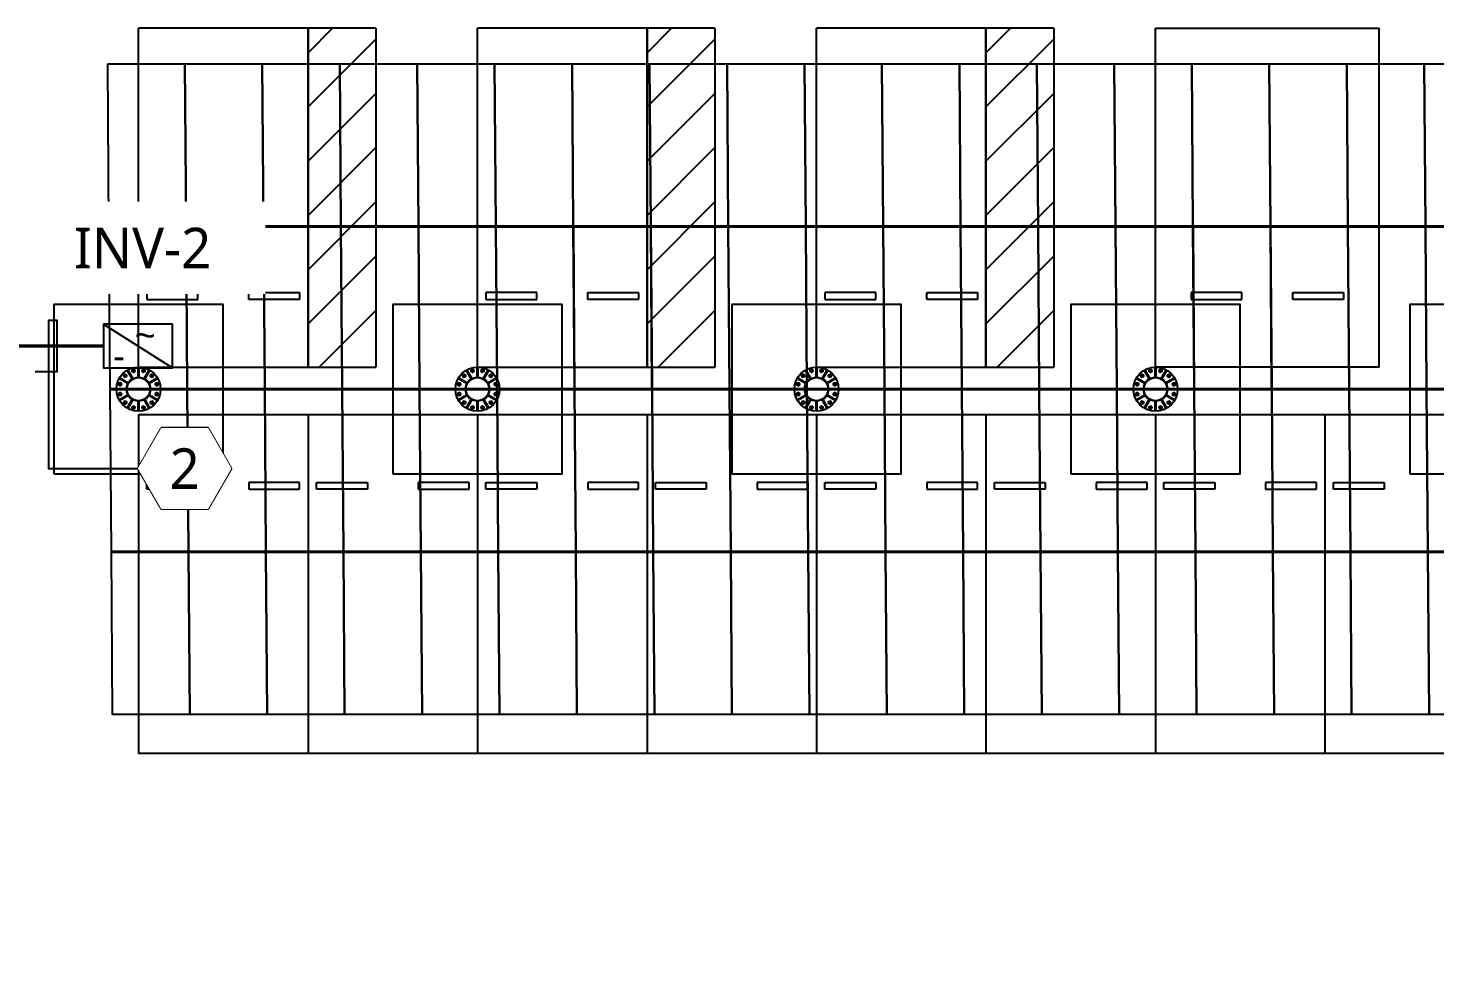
# Model space of a CAD drawing. Header units: millimetres. Extents: x 10297564 to 11610295, y -9287743 to -8409454.
# Drawn here: x 10778562 to 10799311, y -8873393 to -8859518 of the extents above; entities that cross this region are included whole.
import ezdxf
from ezdxf.enums import TextEntityAlignment as Align

# ---------------------------------------------------------------- set-up
doc = ezdxf.new("R2010")
doc.units = ezdxf.units.MM
doc.header["$LTSCALE"] = 100
doc.linetypes.add('CEN3', pattern=[14, 10, -1.5, 1, -1.5])
for name, color, linetype in [('4', 4, 'Continuous'), ('E-BACK', 8, 'Continuous'), ('E-TEXT', 7, 'Continuous'), ('E-TEXT-BOX', 7, 'Continuous'), ('module', 5, 'Continuous'), ('Sym', 2, 'Continuous'), ('TEXTLINE', 1, 'Continuous')]:
    doc.layers.add(name, color=color, linetype=linetype)
doc.layers.add('e-line', color=3, linetype='Continuous', lineweight=35)
doc.styles.add('MG', font='malgun.ttf')
doc.styles.add('새굴림', font='NGULIM.TTF')

# ---------------------------------------------------------------- blocks, each defined once
blk = doc.blocks.new('ANCHOR_BOLT-PLAN-M24')
at = {"layer": 'E-BACK'}
for p, q in [((-26, 0), (26, 0)), ((-20, -4), (-18, 3)), ((0, 21), (-18, 10)), ((-18, 10), (-18, -10)), ((-13, 16), (-15, 12)), ((-13, 16), (-6, 17)), ((0, 26), (0, -26)), ((18, 10), (0, 21)), ((7, 20), (3, 19)), ((7, 20), (12, 14)), ((18, -10), (18, 10)), ((20, 4), (18, 7)), ((20, 4), (18, -3)), ((-20, -4), (-18, -7)), ((-18, -10), (0, -21)), ((-7, -20), (-12, -14)), ((-7, -20), (-3, -19)), ((0, -21), (18, -10)), ((13, -16), (6, -17)), ((13, -16), (15, -12))]:
    blk.add_line(p, q, dxfattribs=at)
for radius in [22, 12]:
    blk.add_circle((0, 0), radius, dxfattribs=at)
blk = doc.blocks.new('Arrow_Circle')
blk.add_circle((0, 0), 1)
blk = doc.blocks.new('INV')
at = {"layer": '4', "color": 2}
blk.add_line((-483, 0), (0, 763), dxfattribs=at)
blk.add_lwpolyline([(-483, 0), (0, 0), (0, 763), (-483, 763)], close=True, dxfattribs=at)
at = {"layer": 'E-TEXT-BOX', "color": 2, "style": '새굴림'}
for s, p in [('~', (-217, 346)), ('-', (12, 106))]:
    blk.add_text(s, height=293, rotation=90, dxfattribs=at).set_placement(p)

msp = doc.modelspace()

# ---------------------------------------------------------------- linework, layer by layer
at = {"layer": 'E-BACK', "linetype": 'ByBlock', "ltscale": 1.8}
for p, q in [((10783690.3, -8859518.1), (10780190.3, -8859518.1)), ((10780190.3, -8864518.1), (10780190.3, -8859518.1)), ((10782690.3, -8864518.1), (10782690.3, -8859518.1)), ((10788690.3, -8859518.1), (10785190.3, -8859518.1)), ((10785190.3, -8864518.1), (10785190.3, -8859518.1)), ((10787690.3, -8864518.1), (10787690.3, -8859518.1)), ((10793690.3, -8859518.1), (10790190.3, -8859518.1)), ((10790190.3, -8864518.1), (10790190.3, -8859518.1)), ((10792690.3, -8864518.1), (10792690.3, -8859518.1)), ((10795190.3, -8859518.1), (10798490.3, -8859518.1)), ((10795190.3, -8864518.1), (10795190.3, -8859518.1)), ((10798490.3, -8864518.1), (10798490.3, -8859518.1)), ((10781065.3, -8863418.1), (10780315.3, -8863418.1)), ((10780315.3, -8863418.1), (10780315.3, -8863518.1)), ((10780315.3, -8863518.1), (10781065.3, -8863518.1)), ((10781065.3, -8863518.1), (10781065.3, -8863418.1)), ((10781815.3, -8863418.1), (10782565.3, -8863418.1)), ((10781815.3, -8863518.1), (10781815.3, -8863418.1)), ((10782565.3, -8863518.1), (10781815.3, -8863518.1)), ((10782565.3, -8863418.1), (10782565.3, -8863518.1)), ((10786065.3, -8863418.1), (10785315.3, -8863418.1)), ((10785315.3, -8863418.1), (10785315.3, -8863518.1)), ((10785315.3, -8863518.1), (10786065.3, -8863518.1)), ((10786065.3, -8863518.1), (10786065.3, -8863418.1)), ((10786815.3, -8863418.1), (10787565.3, -8863418.1)), ((10786815.3, -8863518.1), (10786815.3, -8863418.1)), ((10787565.3, -8863518.1), (10786815.3, -8863518.1)), ((10787565.3, -8863418.1), (10787565.3, -8863518.1)), ((10791065.3, -8863418.1), (10790315.3, -8863418.1)), ((10790315.3, -8863418.1), (10790315.3, -8863518.1)), ((10790315.3, -8863518.1), (10791065.3, -8863518.1)), ((10791065.3, -8863518.1), (10791065.3, -8863418.1)), ((10791815.3, -8863418.1), (10792565.3, -8863418.1)), ((10791815.3, -8863518.1), (10791815.3, -8863418.1)), ((10792565.3, -8863518.1), (10791815.3, -8863518.1)), ((10792565.3, -8863418.1), (10792565.3, -8863518.1)), ((10796465.3, -8863418.1), (10795715.3, -8863418.1)), ((10795715.3, -8863418.1), (10795715.3, -8863518.1)), ((10795715.3, -8863518.1), (10796465.3, -8863518.1)), ((10796465.3, -8863518.1), (10796465.3, -8863418.1)), ((10797215.3, -8863418.1), (10797965.3, -8863418.1)), ((10797215.3, -8863518.1), (10797215.3, -8863418.1)), ((10797965.3, -8863518.1), (10797215.3, -8863518.1)), ((10797965.3, -8863418.1), (10797965.3, -8863518.1)), ((10780190.3, -8864518.1), (10783690.3, -8864518.1)), ((10785190.3, -8864518.1), (10788690.3, -8864518.1)), ((10790190.3, -8864518.1), (10793690.3, -8864518.1)), ((10798490.3, -8864518.1), (10795190.3, -8864518.1)), ((10780190.3, -8865218.1), (10782690.3, -8865218.1)), ((10780190.3, -8865218.1), (10780190.3, -8870218.1)), ((10782690.3, -8865218.1), (10785190.3, -8865218.1)), ((10782690.3, -8865218.1), (10782690.3, -8870218.1)), ((10782690.3, -8865218.1), (10782690.3, -8870218.1)), ((10785190.3, -8865218.1), (10787690.3, -8865218.1)), ((10785190.3, -8865218.1), (10785190.3, -8870218.1)), ((10785190.3, -8865218.1), (10785190.3, -8870218.1)), ((10787690.3, -8865218.1), (10790190.3, -8865218.1)), ((10787690.3, -8865218.1), (10787690.3, -8870218.1)), ((10787690.3, -8865218.1), (10787690.3, -8870218.1)), ((10790190.3, -8865218.1), (10792690.3, -8865218.1)), ((10790190.3, -8865218.1), (10790190.3, -8870218.1)), ((10790190.3, -8865218.1), (10790190.3, -8870218.1)), ((10792690.3, -8865218.1), (10795190.3, -8865218.1)), ((10792690.3, -8865218.1), (10792690.3, -8870218.1)), ((10792690.3, -8865218.1), (10792690.3, -8870218.1)), ((10795190.3, -8865218.1), (10797690.3, -8865218.1)), ((10795190.3, -8865218.1), (10795190.3, -8870218.1)), ((10795190.3, -8865218.1), (10795190.3, -8870218.1)), ((10797690.3, -8865218.1), (10797690.3, -8870218.1)), ((10797690.3, -8865218.1), (10800190.3, -8865218.1)), ((10797690.3, -8865218.1), (10797690.3, -8870218.1)), ((10780315.3, -8866318.1), (10780315.3, -8866218.1)), ((10780315.3, -8866218.1), (10781065.3, -8866218.1)), ((10781065.3, -8866218.1), (10781065.3, -8866318.1)), ((10782565.3, -8866218.1), (10781815.3, -8866218.1)), ((10781815.3, -8866218.1), (10781815.3, -8866318.1)), ((10782565.3, -8866318.1), (10782565.3, -8866218.1)), ((10782815.3, -8866318.1), (10782815.3, -8866218.1)), ((10782815.3, -8866218.1), (10783565.3, -8866218.1)), ((10783565.3, -8866218.1), (10783565.3, -8866318.1)), ((10785065.3, -8866218.1), (10784315.3, -8866218.1)), ((10784315.3, -8866218.1), (10784315.3, -8866318.1)), ((10785065.3, -8866318.1), (10785065.3, -8866218.1)), ((10785315.3, -8866318.1), (10785315.3, -8866218.1)), ((10785315.3, -8866218.1), (10786065.3, -8866218.1)), ((10786065.3, -8866218.1), (10786065.3, -8866318.1)), ((10787565.3, -8866218.1), (10786815.3, -8866218.1)), ((10786815.3, -8866218.1), (10786815.3, -8866318.1)), ((10787565.3, -8866318.1), (10787565.3, -8866218.1)), ((10787815.3, -8866318.1), (10787815.3, -8866218.1)), ((10787815.3, -8866218.1), (10788565.3, -8866218.1)), ((10788565.3, -8866218.1), (10788565.3, -8866318.1)), ((10790065.3, -8866218.1), (10789315.3, -8866218.1)), ((10789315.3, -8866218.1), (10789315.3, -8866318.1)), ((10790065.3, -8866318.1), (10790065.3, -8866218.1)), ((10790315.3, -8866318.1), (10790315.3, -8866218.1)), ((10790315.3, -8866218.1), (10791065.3, -8866218.1)), ((10791065.3, -8866218.1), (10791065.3, -8866318.1)), ((10792565.3, -8866218.1), (10791815.3, -8866218.1)), ((10791815.3, -8866218.1), (10791815.3, -8866318.1)), ((10792565.3, -8866318.1), (10792565.3, -8866218.1)), ((10792815.3, -8866318.1), (10792815.3, -8866218.1)), ((10792815.3, -8866218.1), (10793565.3, -8866218.1)), ((10793565.3, -8866218.1), (10793565.3, -8866318.1)), ((10795065.3, -8866218.1), (10794315.3, -8866218.1)), ((10794315.3, -8866218.1), (10794315.3, -8866318.1)), ((10795065.3, -8866318.1), (10795065.3, -8866218.1)), ((10795315.3, -8866318.1), (10795315.3, -8866218.1)), ((10795315.3, -8866218.1), (10796065.3, -8866218.1)), ((10796065.3, -8866218.1), (10796065.3, -8866318.1)), ((10797565.3, -8866218.1), (10796815.3, -8866218.1)), ((10796815.3, -8866218.1), (10796815.3, -8866318.1)), ((10797565.3, -8866318.1), (10797565.3, -8866218.1)), ((10797815.3, -8866318.1), (10797815.3, -8866218.1)), ((10797815.3, -8866218.1), (10798565.3, -8866218.1)), ((10798565.3, -8866218.1), (10798565.3, -8866318.1)), ((10781065.3, -8866318.1), (10780315.3, -8866318.1)), ((10781815.3, -8866318.1), (10782565.3, -8866318.1)), ((10783565.3, -8866318.1), (10782815.3, -8866318.1)), ((10784315.3, -8866318.1), (10785065.3, -8866318.1)), ((10786065.3, -8866318.1), (10785315.3, -8866318.1)), ((10786815.3, -8866318.1), (10787565.3, -8866318.1)), ((10788565.3, -8866318.1), (10787815.3, -8866318.1)), ((10789315.3, -8866318.1), (10790065.3, -8866318.1)), ((10791065.3, -8866318.1), (10790315.3, -8866318.1)), ((10791815.3, -8866318.1), (10792565.3, -8866318.1)), ((10793565.3, -8866318.1), (10792815.3, -8866318.1)), ((10794315.3, -8866318.1), (10795065.3, -8866318.1)), ((10796065.3, -8866318.1), (10795315.3, -8866318.1)), ((10796815.3, -8866318.1), (10797565.3, -8866318.1)), ((10798565.3, -8866318.1), (10797815.3, -8866318.1)), ((10782690.3, -8870218.1), (10780190.3, -8870218.1)), ((10785190.3, -8870218.1), (10782690.3, -8870218.1)), ((10787690.3, -8870218.1), (10785190.3, -8870218.1)), ((10790190.3, -8870218.1), (10787690.3, -8870218.1)), ((10792690.3, -8870218.1), (10790190.3, -8870218.1)), ((10795190.3, -8870218.1), (10792690.3, -8870218.1)), ((10797690.3, -8870218.1), (10795190.3, -8870218.1)), ((10800190.3, -8870218.1), (10797690.3, -8870218.1))]:
    msp.add_line(p, q, dxfattribs=at)
at = {"layer": 'E-BACK', "ltscale": 1.8}
for p, q in [((10782690.3, -8859518.1), (10782690.3, -8864518.1)), ((10782690.3, -8859880.7), (10783052.9, -8859518.1)), ((10783690.3, -8859518.1), (10783690.3, -8864518.1)), ((10787690.3, -8859518.1), (10787690.3, -8864518.1)), ((10787690.3, -8859880.7), (10788052.9, -8859518.1)), ((10788690.3, -8859518.1), (10788690.3, -8864518.1)), ((10792690.3, -8859518.1), (10792690.3, -8864518.1)), ((10792690.3, -8859880.7), (10793052.9, -8859518.1)), ((10793690.3, -8859518.1), (10793690.3, -8864518.1)), ((10782690.3, -8860680.7), (10783690.3, -8859680.7)), ((10787690.3, -8860680.7), (10788690.3, -8859680.7)), ((10792690.3, -8860680.7), (10793690.3, -8859680.7)), ((10782690.3, -8861480.7), (10783690.3, -8860480.7)), ((10787690.3, -8861480.7), (10788690.3, -8860480.7)), ((10792690.3, -8861480.7), (10793690.3, -8860480.7)), ((10782690.3, -8862280.7), (10783690.3, -8861280.7)), ((10787690.3, -8862280.7), (10788690.3, -8861280.7)), ((10792690.3, -8862280.7), (10793690.3, -8861280.7)), ((10782690.3, -8863080.7), (10783690.3, -8862080.7)), ((10787690.3, -8863080.7), (10788690.3, -8862080.7)), ((10792690.3, -8863080.7), (10793690.3, -8862080.7)), ((10782690.3, -8863880.7), (10783690.3, -8862880.7)), ((10787690.3, -8863880.7), (10788690.3, -8862880.7)), ((10792690.3, -8863880.7), (10793690.3, -8862880.7)), ((10782852.9, -8864518.1), (10783690.3, -8863680.7)), ((10787852.9, -8864518.1), (10788690.3, -8863680.7)), ((10792852.9, -8864518.1), (10793690.3, -8863680.7))]:
    msp.add_line(p, q, dxfattribs=at)
at = {"layer": 'E-BACK'}
for points in [[(10778940.3, -8866093.1), (10781440.3, -8866093.1), (10781440.3, -8863593.1), (10778940.3, -8863593.1)], [(10783940.3, -8866093.1), (10786440.3, -8866093.1), (10786440.3, -8863593.1), (10783940.3, -8863593.1)], [(10788940.3, -8866093.1), (10791440.3, -8866093.1), (10791440.3, -8863593.1), (10788940.3, -8863593.1)], [(10793940.3, -8866093.1), (10796440.3, -8866093.1), (10796440.3, -8863593.1), (10793940.3, -8863593.1)], [(10798940.3, -8866093.1), (10801440.3, -8866093.1), (10801440.3, -8863593.1), (10798940.3, -8863593.1)]]:
    msp.add_lwpolyline(points, close=True, dxfattribs=at)
for points in [[(10780196.3, -8864665.3), (10780184.3, -8864665.3), (10780184.3, -8864528.1), (10780196.3, -8864528.1), (10780196.3, -8864665.3)], [(10785196.3, -8864665.3), (10785184.3, -8864665.3), (10785184.3, -8864528.1), (10785196.3, -8864528.1), (10785196.3, -8864665.3)], [(10790196.3, -8864665.3), (10790184.3, -8864665.3), (10790184.3, -8864528.1), (10790196.3, -8864528.1), (10790196.3, -8864665.3)], [(10795196.3, -8864665.3), (10795184.3, -8864665.3), (10795184.3, -8864528.1), (10795196.3, -8864528.1), (10795196.3, -8864665.3)], [(10780039.3, -8864749), (10780033.3, -8864759.4), (10779914.5, -8864690.8), (10779920.5, -8864680.4), (10780039.3, -8864749)], [(10780106.6, -8864686.1), (10780096.2, -8864692.1), (10780027.6, -8864573.3), (10780038, -8864567.3), (10780106.6, -8864686.1)], [(10780284.4, -8864692.1), (10780274, -8864686.1), (10780342.6, -8864567.3), (10780353, -8864573.3), (10780284.4, -8864692.1)], [(10780347.3, -8864759.4), (10780341.3, -8864749), (10780460.1, -8864680.4), (10780466.1, -8864690.8), (10780347.3, -8864759.4)], [(10785039.3, -8864749), (10785033.3, -8864759.4), (10784914.5, -8864690.8), (10784920.5, -8864680.4), (10785039.3, -8864749)], [(10785106.6, -8864686.1), (10785096.2, -8864692.1), (10785027.6, -8864573.3), (10785038, -8864567.3), (10785106.6, -8864686.1)], [(10785284.4, -8864692.1), (10785274, -8864686.1), (10785342.6, -8864567.3), (10785353, -8864573.3), (10785284.4, -8864692.1)], [(10785347.3, -8864759.4), (10785341.3, -8864749), (10785460.1, -8864680.4), (10785466.1, -8864690.8), (10785347.3, -8864759.4)], [(10790039.3, -8864749), (10790033.3, -8864759.4), (10789914.5, -8864690.8), (10789920.5, -8864680.4), (10790039.3, -8864749)], [(10790106.6, -8864686.1), (10790096.2, -8864692.1), (10790027.6, -8864573.3), (10790038, -8864567.3), (10790106.6, -8864686.1)], [(10790284.4, -8864692.1), (10790274, -8864686.1), (10790342.6, -8864567.3), (10790353, -8864573.3), (10790284.4, -8864692.1)], [(10790347.3, -8864759.4), (10790341.3, -8864749), (10790460.1, -8864680.4), (10790466.1, -8864690.8), (10790347.3, -8864759.4)], [(10795039.3, -8864749), (10795033.3, -8864759.4), (10794914.5, -8864690.8), (10794920.5, -8864680.4), (10795039.3, -8864749)], [(10795106.6, -8864686.1), (10795096.2, -8864692.1), (10795027.6, -8864573.3), (10795038, -8864567.3), (10795106.6, -8864686.1)], [(10795284.4, -8864692.1), (10795274, -8864686.1), (10795342.6, -8864567.3), (10795353, -8864573.3), (10795284.4, -8864692.1)], [(10795347.3, -8864759.4), (10795341.3, -8864749), (10795460.1, -8864680.4), (10795466.1, -8864690.8), (10795347.3, -8864759.4)], [(10780012.5, -8864837.1), (10780012.5, -8864849.1), (10779875.3, -8864849.1), (10779875.3, -8864837.1), (10780012.5, -8864837.1)], [(10780033.3, -8864926.8), (10780039.3, -8864937.2), (10779920.5, -8865005.8), (10779914.5, -8864995.4), (10780033.3, -8864926.8)], [(10780341.3, -8864937.2), (10780347.3, -8864926.8), (10780466.1, -8864995.4), (10780460.1, -8865005.8), (10780341.3, -8864937.2)], [(10780368.1, -8864849.1), (10780368.1, -8864837.1), (10780505.3, -8864837.1), (10780505.3, -8864849.1), (10780368.1, -8864849.1)], [(10785012.5, -8864837.1), (10785012.5, -8864849.1), (10784875.3, -8864849.1), (10784875.3, -8864837.1), (10785012.5, -8864837.1)], [(10785033.3, -8864926.8), (10785039.3, -8864937.2), (10784920.5, -8865005.8), (10784914.5, -8864995.4), (10785033.3, -8864926.8)], [(10785341.3, -8864937.2), (10785347.3, -8864926.8), (10785466.1, -8864995.4), (10785460.1, -8865005.8), (10785341.3, -8864937.2)], [(10785368.1, -8864849.1), (10785368.1, -8864837.1), (10785505.3, -8864837.1), (10785505.3, -8864849.1), (10785368.1, -8864849.1)], [(10790012.5, -8864837.1), (10790012.5, -8864849.1), (10789875.3, -8864849.1), (10789875.3, -8864837.1), (10790012.5, -8864837.1)], [(10790033.3, -8864926.8), (10790039.3, -8864937.2), (10789920.5, -8865005.8), (10789914.5, -8864995.4), (10790033.3, -8864926.8)], [(10790341.3, -8864937.2), (10790347.3, -8864926.8), (10790466.1, -8864995.4), (10790460.1, -8865005.8), (10790341.3, -8864937.2)], [(10790368.1, -8864849.1), (10790368.1, -8864837.1), (10790505.3, -8864837.1), (10790505.3, -8864849.1), (10790368.1, -8864849.1)], [(10795012.5, -8864837.1), (10795012.5, -8864849.1), (10794875.3, -8864849.1), (10794875.3, -8864837.1), (10795012.5, -8864837.1)], [(10795033.3, -8864926.8), (10795039.3, -8864937.2), (10794920.5, -8865005.8), (10794914.5, -8864995.4), (10795033.3, -8864926.8)], [(10795341.3, -8864937.2), (10795347.3, -8864926.8), (10795466.1, -8864995.4), (10795460.1, -8865005.8), (10795341.3, -8864937.2)], [(10795368.1, -8864849.1), (10795368.1, -8864837.1), (10795505.3, -8864837.1), (10795505.3, -8864849.1), (10795368.1, -8864849.1)], [(10780096.2, -8864994.1), (10780106.6, -8865000.1), (10780038, -8865118.9), (10780027.6, -8865112.9), (10780096.2, -8864994.1)], [(10780184.3, -8865020.9), (10780196.3, -8865020.9), (10780196.3, -8865158.1), (10780184.3, -8865158.1), (10780184.3, -8865020.9)], [(10780274, -8865000.1), (10780284.4, -8864994.1), (10780353, -8865112.9), (10780342.6, -8865118.9), (10780274, -8865000.1)], [(10785096.2, -8864994.1), (10785106.6, -8865000.1), (10785038, -8865118.9), (10785027.6, -8865112.9), (10785096.2, -8864994.1)], [(10785184.3, -8865020.9), (10785196.3, -8865020.9), (10785196.3, -8865158.1), (10785184.3, -8865158.1), (10785184.3, -8865020.9)], [(10785274, -8865000.1), (10785284.4, -8864994.1), (10785353, -8865112.9), (10785342.6, -8865118.9), (10785274, -8865000.1)], [(10790096.2, -8864994.1), (10790106.6, -8865000.1), (10790038, -8865118.9), (10790027.6, -8865112.9), (10790096.2, -8864994.1)], [(10790184.3, -8865020.9), (10790196.3, -8865020.9), (10790196.3, -8865158.1), (10790184.3, -8865158.1), (10790184.3, -8865020.9)], [(10790274, -8865000.1), (10790284.4, -8864994.1), (10790353, -8865112.9), (10790342.6, -8865118.9), (10790274, -8865000.1)], [(10795096.2, -8864994.1), (10795106.6, -8865000.1), (10795038, -8865118.9), (10795027.6, -8865112.9), (10795096.2, -8864994.1)], [(10795184.3, -8865020.9), (10795196.3, -8865020.9), (10795196.3, -8865158.1), (10795184.3, -8865158.1), (10795184.3, -8865020.9)], [(10795274, -8865000.1), (10795284.4, -8864994.1), (10795353, -8865112.9), (10795342.6, -8865118.9), (10795274, -8865000.1)]]:
    msp.add_lwpolyline(points, dxfattribs=at)
for centre, radius in [((10780190.3, -8864843.1), 325), ((10785190.3, -8864843.1), 325), ((10790190.3, -8864843.1), 325), ((10795190.3, -8864843.1), 325), ((10780190.3, -8864843.1), 177.8), ((10780190.3, -8864843.1), 169.8), ((10785190.3, -8864843.1), 177.8), ((10785190.3, -8864843.1), 169.8), ((10790190.3, -8864843.1), 177.8), ((10790190.3, -8864843.1), 169.8), ((10795190.3, -8864843.1), 177.8), ((10795190.3, -8864843.1), 169.8)]:
    msp.add_circle(centre, radius, dxfattribs=at)
at = {"layer": 'e-line', "color": 4, "linetype": 'CEN3', "ltscale": 2, "const_width": 50}
msp.add_lwpolyline([(10778083.9, -8882236.1), (10778083.9, -8864406.2, -0.4142136), (10778283.9, -8864206.2), (10779675.6, -8864206.2)], format="xyb", dxfattribs=at)
at = {"layer": 'module', "color": 8, "linetype": 'Continuous', "ltscale": 2}
for points in [[(10779735.8, -8860046.9), (10780868.3, -8860046.9), (10780886.2, -8862437.7), (10779753.7, -8862437.7), (10779735.8, -8860046.9)], [(10780878.3, -8860046.9), (10782010.8, -8860046.9), (10782028.7, -8862437.7), (10780896.2, -8862437.7), (10780878.3, -8860046.9)], [(10782020.8, -8860046.9), (10783153.3, -8860046.9), (10783171.2, -8862437.7), (10782038.7, -8862437.7), (10782020.8, -8860046.9)], [(10783163.2, -8860046.9), (10784295.7, -8860046.9), (10784313.7, -8862437.7), (10783181.2, -8862437.7), (10783163.2, -8860046.9)], [(10784305.7, -8860046.9), (10785438.2, -8860046.9), (10785456.2, -8862437.7), (10784323.7, -8862437.7), (10784305.7, -8860046.9)], [(10785448.2, -8860046.9), (10786580.7, -8860046.9), (10786598.6, -8862437.7), (10785466.2, -8862437.7), (10785448.2, -8860046.9)], [(10786590.7, -8860046.9), (10787723.2, -8860046.9), (10787741.1, -8862437.7), (10786608.6, -8862437.7), (10786590.7, -8860046.9)], [(10787733.2, -8860046.9), (10788865.7, -8860046.9), (10788883.6, -8862437.7), (10787751.1, -8862437.7), (10787733.2, -8860046.9)], [(10788875.7, -8860046.9), (10790008.1, -8860046.9), (10790026.1, -8862437.7), (10788893.6, -8862437.7), (10788875.7, -8860046.9)], [(10790018.1, -8860046.9), (10791150.6, -8860046.9), (10791168.6, -8862437.7), (10790036.1, -8862437.7), (10790018.1, -8860046.9)], [(10791160.6, -8860046.9), (10792293.1, -8860046.9), (10792311.1, -8862437.7), (10791178.6, -8862437.7), (10791160.6, -8860046.9)], [(10792303.1, -8860046.9), (10793435.6, -8860046.9), (10793453.5, -8862437.7), (10792321.1, -8862437.7), (10792303.1, -8860046.9)], [(10793445.6, -8860046.9), (10794578.1, -8860046.9), (10794596, -8862437.7), (10793463.5, -8862437.7), (10793445.6, -8860046.9)], [(10794588.1, -8860046.9), (10795720.6, -8860046.9), (10795738.5, -8862437.7), (10794606, -8862437.7), (10794588.1, -8860046.9)], [(10795730.5, -8860046.9), (10796863, -8860046.9), (10796881, -8862437.7), (10795748.5, -8862437.7), (10795730.5, -8860046.9)], [(10796873, -8860046.9), (10798005.5, -8860046.9), (10798023.5, -8862437.7), (10796891, -8862437.7), (10796873, -8860046.9)], [(10798015.5, -8860046.9), (10799148, -8860046.9), (10799165.9, -8862437.7), (10798033.5, -8862437.7), (10798015.5, -8860046.9)], [(10799158, -8860046.9), (10800290.5, -8860046.9), (10800308.4, -8862437.7), (10799175.9, -8862437.7), (10799158, -8860046.9)], [(10779753.8, -8862447.4), (10780886.3, -8862447.4), (10780904.3, -8864838.3), (10779771.8, -8864838.3), (10779753.8, -8862447.4)], [(10780896.3, -8862447.4), (10782028.8, -8862447.4), (10782046.7, -8864838.3), (10780914.3, -8864838.3), (10780896.3, -8862447.4)], [(10782038.8, -8862447.4), (10783171.3, -8862447.4), (10783189.2, -8864838.3), (10782056.7, -8864838.3), (10782038.8, -8862447.4)], [(10783181.3, -8862447.4), (10784313.8, -8862447.4), (10784331.7, -8864838.3), (10783199.2, -8864838.3), (10783181.3, -8862447.4)], [(10784323.7, -8862447.4), (10785456.2, -8862447.4), (10785474.2, -8864838.3), (10784341.7, -8864838.3), (10784323.7, -8862447.4)], [(10785466.2, -8862447.4), (10786598.7, -8862447.4), (10786616.7, -8864838.3), (10785484.2, -8864838.3), (10785466.2, -8862447.4)], [(10786608.7, -8862447.4), (10787741.2, -8862447.4), (10787759.1, -8864838.3), (10786626.7, -8864838.3), (10786608.7, -8862447.4)], [(10787751.2, -8862447.4), (10788883.7, -8862447.4), (10788901.6, -8864838.3), (10787769.1, -8864838.3), (10787751.2, -8862447.4)], [(10788893.7, -8862447.4), (10790026.2, -8862447.4), (10790044.1, -8864838.3), (10788911.6, -8864838.3), (10788893.7, -8862447.4)], [(10790036.2, -8862447.4), (10791168.6, -8862447.4), (10791186.6, -8864838.3), (10790054.1, -8864838.3), (10790036.2, -8862447.4)], [(10791178.6, -8862447.4), (10792311.1, -8862447.4), (10792329.1, -8864838.3), (10791196.6, -8864838.3), (10791178.6, -8862447.4)], [(10792321.1, -8862447.4), (10793453.6, -8862447.4), (10793471.6, -8864838.3), (10792339.1, -8864838.3), (10792321.1, -8862447.4)], [(10793463.6, -8862447.4), (10794596.1, -8862447.4), (10794614, -8864838.3), (10793481.6, -8864838.3), (10793463.6, -8862447.4)], [(10794606.1, -8862447.4), (10795738.6, -8862447.4), (10795756.5, -8864838.3), (10794624, -8864838.3), (10794606.1, -8862447.4)], [(10795748.6, -8862447.4), (10796881.1, -8862447.4), (10796899, -8864838.3), (10795766.5, -8864838.3), (10795748.6, -8862447.4)], [(10796891.1, -8862447.4), (10798023.5, -8862447.4), (10798041.5, -8864838.3), (10796909, -8864838.3), (10796891.1, -8862447.4)], [(10798033.5, -8862447.4), (10799166, -8862447.4), (10799184, -8864838.3), (10798051.5, -8864838.3), (10798033.5, -8862447.4)], [(10799176, -8862447.4), (10800308.5, -8862447.4), (10800326.4, -8864838.3), (10799194, -8864838.3), (10799176, -8862447.4)], [(10779771.8, -8864848), (10780904.3, -8864848), (10780922.3, -8867238.8), (10779789.8, -8867238.8), (10779771.8, -8864848)], [(10780914.3, -8864848), (10782046.8, -8864848), (10782064.8, -8867238.8), (10780932.3, -8867238.8), (10780914.3, -8864848)], [(10782056.8, -8864848), (10783189.3, -8864848), (10783207.2, -8867238.8), (10782074.8, -8867238.8), (10782056.8, -8864848)], [(10783199.3, -8864848), (10784331.8, -8864848), (10784349.7, -8867238.8), (10783217.2, -8867238.8), (10783199.3, -8864848)], [(10784341.8, -8864848), (10785474.3, -8864848), (10785492.2, -8867238.8), (10784359.7, -8867238.8), (10784341.8, -8864848)], [(10785484.3, -8864848), (10786616.7, -8864848), (10786634.7, -8867238.8), (10785502.2, -8867238.8), (10785484.3, -8864848)], [(10786626.7, -8864848), (10787759.2, -8864848), (10787777.2, -8867238.8), (10786644.7, -8867238.8), (10786626.7, -8864848)], [(10787769.2, -8864848), (10788901.7, -8864848), (10788919.6, -8867238.8), (10787787.2, -8867238.8), (10787769.2, -8864848)], [(10788911.7, -8864848), (10790044.2, -8864848), (10790062.1, -8867238.8), (10788929.6, -8867238.8), (10788911.7, -8864848)], [(10790054.2, -8864848), (10791186.7, -8864848), (10791204.6, -8867238.8), (10790072.1, -8867238.8), (10790054.2, -8864848)], [(10791196.7, -8864848), (10792329.1, -8864848), (10792347.1, -8867238.8), (10791214.6, -8867238.8), (10791196.7, -8864848)], [(10792339.1, -8864848), (10793471.6, -8864848), (10793489.6, -8867238.8), (10792357.1, -8867238.8), (10792339.1, -8864848)], [(10793481.6, -8864848), (10794614.1, -8864848), (10794632.1, -8867238.8), (10793499.6, -8867238.8), (10793481.6, -8864848)], [(10794624.1, -8864848), (10795756.6, -8864848), (10795774.5, -8867238.8), (10794642.1, -8867238.8), (10794624.1, -8864848)], [(10795766.6, -8864848), (10796899.1, -8864848), (10796917, -8867238.8), (10795784.5, -8867238.8), (10795766.6, -8864848)], [(10796909.1, -8864848), (10798041.6, -8864848), (10798059.5, -8867238.8), (10796927, -8867238.8), (10796909.1, -8864848)], [(10798051.6, -8864848), (10799184, -8864848), (10799202, -8867238.8), (10798069.5, -8867238.8), (10798051.6, -8864848)], [(10799194, -8864848), (10800326.5, -8864848), (10800344.5, -8867238.8), (10799212, -8867238.8), (10799194, -8864848)], [(10779789.9, -8867248.5), (10780922.3, -8867248.5), (10780940.3, -8869639.3), (10779807.8, -8869639.3), (10779789.9, -8867248.5)], [(10780932.3, -8867248.5), (10782064.8, -8867248.5), (10782082.8, -8869639.3), (10780950.3, -8869639.3), (10780932.3, -8867248.5)], [(10782074.8, -8867248.5), (10783207.3, -8867248.5), (10783225.3, -8869639.3), (10782092.8, -8869639.3), (10782074.8, -8867248.5)], [(10783217.3, -8867248.5), (10784349.8, -8867248.5), (10784367.7, -8869639.3), (10783235.3, -8869639.3), (10783217.3, -8867248.5)], [(10784359.8, -8867248.5), (10785492.3, -8867248.5), (10785510.2, -8869639.3), (10784377.7, -8869639.3), (10784359.8, -8867248.5)], [(10785502.3, -8867248.5), (10786634.8, -8867248.5), (10786652.7, -8869639.3), (10785520.2, -8869639.3), (10785502.3, -8867248.5)], [(10786644.8, -8867248.5), (10787777.2, -8867248.5), (10787795.2, -8869639.3), (10786662.7, -8869639.3), (10786644.8, -8867248.5)], [(10787787.2, -8867248.5), (10788919.7, -8867248.5), (10788937.7, -8869639.3), (10787805.2, -8869639.3), (10787787.2, -8867248.5)], [(10788929.7, -8867248.5), (10790062.2, -8867248.5), (10790080.1, -8869639.3), (10788947.7, -8869639.3), (10788929.7, -8867248.5)], [(10790072.2, -8867248.5), (10791204.7, -8867248.5), (10791222.6, -8869639.3), (10790090.1, -8869639.3), (10790072.2, -8867248.5)], [(10791214.7, -8867248.5), (10792347.2, -8867248.5), (10792365.1, -8869639.3), (10791232.6, -8869639.3), (10791214.7, -8867248.5)], [(10792357.2, -8867248.5), (10793489.6, -8867248.5), (10793507.6, -8869639.3), (10792375.1, -8869639.3), (10792357.2, -8867248.5)], [(10793499.6, -8867248.5), (10794632.1, -8867248.5), (10794650.1, -8869639.3), (10793517.6, -8869639.3), (10793499.6, -8867248.5)], [(10794642.1, -8867248.5), (10795774.6, -8867248.5), (10795792.6, -8869639.3), (10794660.1, -8869639.3), (10794642.1, -8867248.5)], [(10795784.6, -8867248.5), (10796917.1, -8867248.5), (10796935, -8869639.3), (10795802.6, -8869639.3), (10795784.6, -8867248.5)], [(10796927.1, -8867248.5), (10798059.6, -8867248.5), (10798077.5, -8869639.3), (10796945, -8869639.3), (10796927.1, -8867248.5)], [(10798069.6, -8867248.5), (10799202.1, -8867248.5), (10799220, -8869639.3), (10798087.5, -8869639.3), (10798069.6, -8867248.5)], [(10799212.1, -8867248.5), (10800344.5, -8867248.5), (10800362.5, -8869639.3), (10799230, -8869639.3), (10799212.1, -8867248.5)]]:
    msp.add_lwpolyline(points, dxfattribs=at)
at = {"layer": 'Sym', "color": 1}
msp.add_lwpolyline([(10780525.9, -8865413.8), (10780180.8, -8866011.6), (10780525.9, -8866609.4), (10781216.2, -8866609.4), (10781561.4, -8866011.6), (10781216.2, -8865413.8)], close=True, dxfattribs=at)
at = {"layer": 'TEXTLINE', "color": 1, "ltscale": 1.5}
msp.add_lwpolyline([(10778666.5, -8864580.2), (10778992.7, -8864580.2), (10778992.7, -8863832.2), (10778861.1, -8863832.2), (10778861.1, -8866011.6), (10780180.8, -8866011.6)], dxfattribs=at)

# ---------------------------------------------------------------- block references
at = {"xscale": 1.333333333333333, "yscale": 1.333333333333333, "zscale": 1.333333333333333, "rotation": 270}
msp.add_blockref('INV', (10779675.6, -8864528.1), dxfattribs=at)
at = {"layer": 'E-BACK'}
for p in [(10780117.8, -8864572.6), (10780262.8, -8864572.6), (10785117.8, -8864572.6), (10785262.8, -8864572.6), (10790117.8, -8864572.6), (10790262.8, -8864572.6), (10795117.8, -8864572.6), (10795262.8, -8864572.6), (10779919.9, -8864770.6), (10779992.3, -8864645.1), (10780388.3, -8864645.1), (10780460.8, -8864770.6), (10784919.9, -8864770.6), (10784992.3, -8864645.1), (10785388.3, -8864645.1), (10785460.8, -8864770.6), (10789919.9, -8864770.6), (10789992.3, -8864645.1), (10790388.3, -8864645.1), (10790460.8, -8864770.6), (10794919.9, -8864770.6), (10794992.3, -8864645.1), (10795388.3, -8864645.1), (10795460.8, -8864770.6), (10779919.9, -8864915.6), (10780460.8, -8864915.6), (10784919.9, -8864915.6), (10785460.8, -8864915.6), (10789919.9, -8864915.6), (10790460.8, -8864915.6), (10794919.9, -8864915.6), (10795460.8, -8864915.6), (10779992.3, -8865041.1), (10780117.8, -8865113.6), (10780262.8, -8865113.6), (10780388.3, -8865041.1), (10784992.3, -8865041.1), (10785117.8, -8865113.6), (10785262.8, -8865113.6), (10785388.3, -8865041.1), (10789992.3, -8865041.1), (10790117.8, -8865113.6), (10790262.8, -8865113.6), (10790388.3, -8865041.1), (10794992.3, -8865041.1), (10795117.8, -8865113.6), (10795262.8, -8865113.6), (10795388.3, -8865041.1)]:
    msp.add_blockref('ANCHOR_BOLT-PLAN-M24', p, dxfattribs=at)
at = {"layer": 'E-BACK', "xscale": 6, "yscale": 6}
for p in [(10780262.8, -8865113.6), (10785262.8, -8865113.6), (10790262.8, -8865113.6), (10795262.8, -8865113.6)]:
    msp.add_blockref('Arrow_Circle', p, dxfattribs=at)

# ---------------------------------------------------------------- next in the draw order: wipeouts: each hides what was drawn before it
at = {"color": 1, "linetype": 'ByBlock'}
for points in [[(10778443.4, -8862075.1), (10778443.4, -8863440.6), (10782059.6, -8863440.6), (10782059.6, -8862075.1)], [(10781216.2, -8865413.8), (10780525.9, -8865413.8), (10780180.8, -8866011.6), (10780525.9, -8866609.4), (10781216.2, -8866609.4), (10781561.4, -8866011.6)]]:
    msp.add_wipeout(points, dxfattribs=at).dxf.layer = 'E-TEXT-BOX'

# ---------------------------------------------------------------- next in the draw order: texts
at = {"layer": 'E-TEXT', "style": 'MG'}
for s, p in [('INV-2', (10780251.5, -8862757.8)), ('2', (10780871.1, -8866011.6))]:
    msp.add_text(s, height=600, dxfattribs=at).set_placement(p, align=Align.MIDDLE)

doc.saveas('drawing.dxf')
